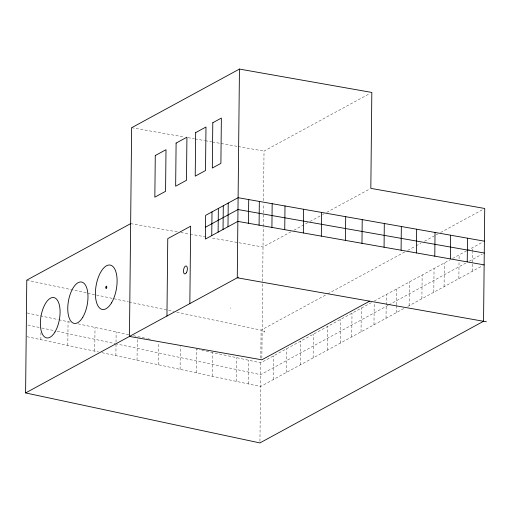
<?xml version="1.0" encoding="UTF-8"?>
<svg xmlns="http://www.w3.org/2000/svg" width="512" height="512" viewBox="0 0 512 512"><rect width="100%" height="100%" fill="white"/><g stroke="black" fill="none" stroke-linecap="round" stroke-linejoin="round"><path stroke-width="0.38" stroke-dasharray="2.56 1.92" d="M40.87 339.667L40.941 332.557M67.814 345.421L68.064 321.715M94.758 351.168L95.008 327.462M115.898 355.674L116.141 331.968M137.03 360.186L137.274 337.267M158.554 364.774L158.79 342.65M180.083 369.37L180.32 346.451M196.16 372.8L196.41 349.094L198.707 349.581M212.237 376.23L212.486 352.525M230.381 308.518L230.387 307.885M236.378 381.376L236.627 357.67M248.448 383.949L248.691 360.25M259.942 441.338L260.781 361.229M260.813 358.035L261.107 330.131L327.002 294.278M261.856 358.221L262.656 281.965M262.662 281.171L263.232 227.027M263.238 226.227L263.475 203.846M263.507 200.653L264.026 151.091L369.734 93.587M273.51 379.456L273.76 355.75M286.509 372.384L286.758 348.678M300.435 364.806L300.685 341.107M313.114 357.914L313.363 334.208M327.347 350.17L327.597 326.464M340.346 343.098L340.595 319.392M351.757 336.89L352.006 313.184M361.037 331.846L361.28 308.141M373.971 324.806L374.202 302.682M386.029 318.246L386.157 306.394M386.17 304.813L386.278 294.541M396.269 312.678L396.346 305.568M396.352 304.774L396.518 288.973M409.133 305.677L409.382 281.971M421.888 298.739L422.138 275.034M433.805 292.256L434.054 268.55M444.07 286.675L444.32 262.97M458.867 278.624L459.04 262.029M459.072 258.867L459.117 254.918M472.499 271.206L472.698 252.243M472.704 251.456L472.749 247.501M291.021 231.782L263.021 247.014L210.541 237.747M293.824 230.259L309.222 221.882M309.926 221.498L321.824 215.027M322.528 214.643L323.923 213.882M326.726 212.358L370.125 188.749M327.699 293.901L404.813 251.949M407.616 250.426L415.328 246.234M416.032 245.85L420.941 243.181M424.442 241.274L437.76 234.029M440.57 232.506L483.328 209.242M371.494 302.586L260.762 362.822L199.469 349.747M374.221 301.101L449.818 259.974M452.57 258.483L466.586 250.854M467.27 250.483L483.021 241.914M388.205 305.28L260.64 374.675L116.774 343.981M388.883 304.909L465.805 263.066M469.216 261.21L482.208 254.144M403.718 308.627L260.512 386.528L101.555 352.614M407.776 306.419L482.771 265.619M131.648 127.718L184.128 136.986M188.045 137.677L194.31 138.784M195.098 138.925L204.493 140.582M205.28 140.717L211.546 141.824M212.326 141.965L237.395 146.387M238.176 146.528L264.026 151.091M130.643 223.642L177.638 231.942M180.774 232.493L189.389 234.016M190.176 234.15L206.624 237.056M26.784 280.141L86.925 292.973M87.706 293.139L128.32 301.805M129.101 301.971L173.626 311.469M176.749 312.134L261.107 330.131M27.213 312.998L58.054 319.578M58.822 319.744L70.374 322.208M78.067 323.846L128.973 334.707M133.504 335.674L147.27 338.611M148.045 338.778L150.349 339.264M27.859 325.018L40.992 327.814M41.76 327.981L54.08 330.611M57.158 331.264L115.264 343.661M26.963 336.704L98.534 351.974M264.64 331.046L264.634 332.122L263.104 330.816L264.64 331.046"/><path stroke-width="0.77" d="M369.645 301.165L261.843 359.808L129.459 336.435L131.648 127.718L239.45 69.075L371.834 92.448L370.829 188.371L484.73 208.48L483.552 321.274L259.923 442.925L25.6 392.934L26.784 280.141L130.643 223.642M166.95 316.045L167.763 238.643L190.656 226.189L189.843 303.59M211.757 235.59L212.006 211.885M218.112 232.134L218.362 208.429M223.046 229.453L223.296 205.747M227.981 226.765L228.23 203.059M239.45 69.075L237.267 277.792L486.4 321.779M248.467 223.27L248.717 199.565M259.085 225.146L259.334 201.44M271.917 227.411L272.166 203.706M284.749 229.677L284.998 205.971M303.334 232.954L303.584 209.248M321.318 236.128L321.568 212.429M345.446 240.39L345.696 216.685M361.971 243.309L362.221 219.603M384.064 247.206L384.307 223.501M401.088 250.214L401.338 226.509M416.422 252.922L416.672 229.216M434.79 256.166L435.04 232.461M450.355 258.912L450.605 235.206M467.245 261.894L467.494 238.189M205.53 227.194L237.978 209.542L484.262 253.024M25.6 392.934L238.438 277.152M484.39 241.171L238.106 197.69L205.658 215.341L205.408 239.046L237.856 221.395L484.141 264.877M155.277 155.539L154.842 197.165L165.568 191.328L166.003 149.702L155.277 155.539M176.102 143.085L175.654 186.189L186.477 180.294L186.931 137.197L176.102 143.085M195.674 132.621L195.219 176.141L205.517 170.534L205.978 127.014L195.674 132.621M212.794 122.739L212.32 168.045L220.896 163.379L221.37 118.08L212.794 122.739M54.982 331.962A20.486 9.344 -80 0 0 55.341 298.157A20.486 9.344 -80 0 0 40.365 323.104A20.486 9.344 -80 0 0 54.982 331.962M82.746 317.28A20.998 9.574 -80 0 0 83.11 282.63A20.998 9.574 -80 0 0 67.763 308.205A20.998 9.574 -80 0 0 82.746 317.28M106.522 288.058A1.139 0.518 -80 0 0 106.541 286.176A1.139 0.518 -80 0 0 105.709 287.565A1.139 0.518 -80 0 0 106.522 288.058M111.488 302.906A22.534 10.278 -80 0 0 111.878 265.722A22.534 10.278 -80 0 0 95.405 293.165A22.534 10.278 -80 0 0 111.488 302.906M186.374 272.762A4.058 1.85 -80 0 0 186.445 266.067A4.058 1.85 -80 0 0 183.482 271.008A4.058 1.85 -80 0 0 186.374 272.762"/></g></svg>
